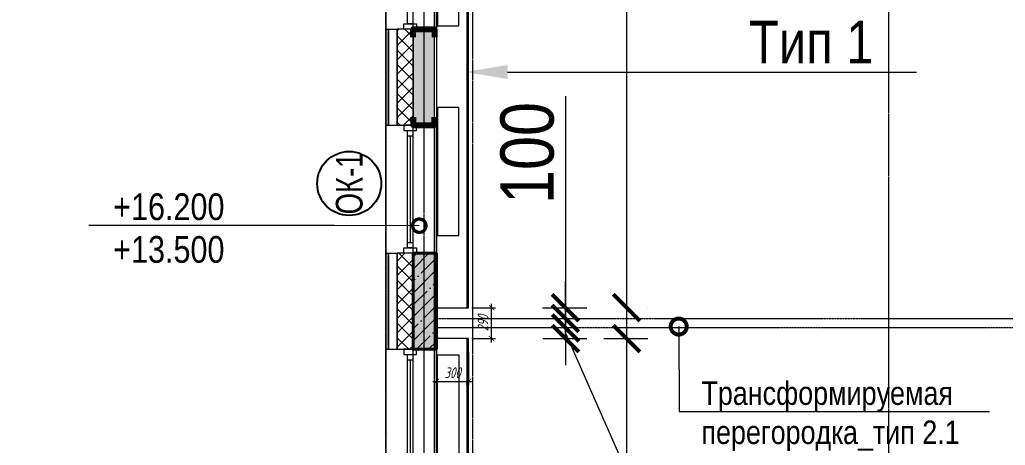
# Model space of a CAD drawing. Header units: millimetres. Extents: x -231292 to 573618, y -153144 to 564035.
# Drawn here: x 92242 to 101479, y 397702 to 401692 of the extents above; entities that cross this region are included whole.
import ezdxf
from ezdxf import colors
from ezdxf.entities.mleader import LeaderData, LeaderLine
from ezdxf.enums import TextEntityAlignment as Align
from ezdxf.math import Vec2, Vec3

# ---------------------------------------------------------------- set-up
doc = ezdxf.new("R2010")
doc.units = ezdxf.units.MM
for name, pattern in [('ADSK_Невидимые', [5, 3, -2]), ('CENTER2', [28.575, 19.05, -3.175, 3.175, -3.175]), ('DASHED', [19.05, 12.7, -6.35]), ('HIDDEN2', [4.7625, 3.175, -1.5875])]:
    doc.linetypes.add(name, pattern=pattern)
doc.layers.get('0').update_dxf_attribs({"color": 250})
doc.layers.get('Defpoints').update_dxf_attribs({"color": 250})
for name, color, linetype, lineweight in [('A-Wall_Материал_Газоблок_Контур', 250, 'Continuous', 0), ('АР_Колонны', 250, 'Continuous', 35), ('АР_Окна', 250, 'Continuous', 5), ('АР_Окна марка', 250, 'Continuous', 9), ('АР_Отопительные приборы', 250, 'HIDDEN2', 0), ('АР_Размеры обшивки', 250, 'Continuous', 5), ('АР_Стены ЖБ', 250, 'Continuous', 35), ('АР_Стены ПЕНОблок', 250, 'Continuous', 20), ('АР_Тонкая', 250, 'Continuous', 5), ('АР_Утеплитель', 250, 'Continuous', 0), ('АР_Штриховка', 250, 'Continuous', 0), ('Зашивка радиаторов тип 1 (фанера и МДФ)', 250, 'Continuous', 0), ('КМ_Фахверки', 250, 'Continuous', 80), ('Марка окна', 250, 'Continuous', 0), ('Размеры зашивки ГКЛ', 250, 'Continuous', 0), ('РД_Оси_100', 250, 'Continuous', 0), ('ТХ_Оборудование', 250, 'Continuous', 9)]:
    doc.layers.add(name, color=color, linetype=linetype, lineweight=lineweight)
doc.layers.add('АР_Делит', color=250, linetype='Continuous', lineweight=0, plot=False)
doc.styles.add('Arial_09', font='ARIALN.TTF', dxfattribs={"width": 0.9})
doc.styles.add('Isocpeur3', font='isocpeur.ttf')
doc.styles.add('style1', font='ARIALN.TTF')
doc.styles.add('T_dim', font='romans.shx', dxfattribs={"width": 0.7, "oblique": 15})
doc.dimstyles.new('1-50', dxfattribs={"dimscale": 50, "dimtxt": 2, "dimasz": 1, "dimexe": 0.7, "dimexo": 0.6, "dimtad": 1, "dimdec": 0, "dimlfac": -1, "dimtxsty": 'T_dim', "dimblk1": 'ARCHTICK', "dimblk2": 'ARCHTICK', "dimsah": 1, "dimcen": 0, "dimdle": 0.7, "dimclrd": 256, "dimclre": 256, "dimadec": 0, "dimazin": 0, "dimtfac": 1, "dimtdec": 0, "dimtmove": 1, "dimatfit": 3, "dimfxl": 25, "dimlwd": -1, "dimlwe": -1, "dimarcsym": 2})
doc.dimstyles.new('Dim200_ареал', dxfattribs={"dimscale": 100, "dimtxt": 5, "dimasz": 2.5, "dimexe": 2, "dimexo": 2, "dimgap": 1, "dimtad": 1, "dimzin": 12, "dimdsep": 46, "dimtxsty": 'style1', "dimblk": 'ARCHTICK', "dimcen": 3, "dimdle": 2, "dimclrd": 256, "dimclre": 256, "dimaunit": 1, "dimadec": 0, "dimazin": 3, "dimtfac": 1, "dimtmove": 1, "dimatfit": 3, "dimldrblk": 'OPEN30', "dimfxl": 5, "dimfxlon": 1, "dimtolj": 1, "dimtzin": 0, "dimlwd": 9, "dimlwe": 9, "dimarcsym": 0})

# ---------------------------------------------------------------- blocks, each defined once
blk = doc.blocks.new('_DotSmall')
at = {"color": 0, "linetype": 'ByBlock', "const_width": 0.5}
blk.add_lwpolyline([(-0.0625, 0, 1), (0.0625, 0, 1)], format="xyb", close=True, dxfattribs=at)
blk = doc.blocks.new('Ф_пеноблок 200')
at = {"layer": 'КМ_Фахверки'}
blk.add_lwpolyline([(0, -75), (0, 0), (200, 0), (200, -75)], dxfattribs=at)
blk = doc.blocks.new('СОШ_2200_АР_ОСИ_М100_28.05.24')
at = {"layer": 'АР_Делит', "color": 5, "linetype": 'DASHED'}
blk.add_lwpolyline([(114955, 135155), (114955, -355), (93595.036, -355), (93595.036, 13855), (94145, 13855), (94145, 68320), (66055, 68320), (66055, 13857.73), (83455, 13857.73), (83455, -355), (45245, -355), (45245, 13145), (44695, 13145), (44695, 26755), (45245, 26755), (45245, 68320), (20455, 68320), (20455, 26755), (27955, 26755), (27955, 13145), (-355, 13145), (-355, 100855), (37145, 100855), (37145, 129155)], dxfattribs=at)
at = {"layer": 'РД_Оси_100', "linetype": 'CENTER2'}
blk.add_line((49960, -6155), (49960, 139938.679), dxfattribs=at)
for points in [[(45530, 139938.679), (45600, 139538.679), (45600, -6163.457)], [(46060, -6163.105), (46060, 139538.679), (46130, 139938.679)]]:
    blk.add_lwpolyline(points, dxfattribs=at)
blk = doc.blocks.new('_ArchTick')
at = {"color": 0, "linetype": 'ByBlock', "const_width": 0.15}
blk.add_lwpolyline([(-0.5, -0.5), (0.5, 0.5)], dxfattribs=at)
blk = doc.blocks.new('*D1088')
at = {"layer": 'Defpoints', "color": 0, "transparency": 16777216}
for p in [(96448.9, 398991.8), (96665.3, 398991.8), (96448.9, 398701.8)]:
    blk.add_point(p, dxfattribs=at)
at = {"layer": 'АР_Делит', "color": 0, "transparency": 16777216}
for p, q in [((96478.9, 398991.8), (96700.3, 398991.8)), ((96665.3, 398666.8), (96665.3, 399026.8)), ((96478.9, 398701.8), (96700.3, 398701.8))]:
    blk.add_line(p, q, dxfattribs=at)
at = {"layer": 'АР_Делит', "color": 0, "transparency": 16777216, "xscale": 50, "yscale": 50, "zscale": 50}
for p, rotation in [((96665.3, 398991.8), 90), ((96665.3, 398701.8), 270)]:
    blk.add_blockref('_ArchTick', p, dxfattribs=dict(at, rotation=rotation))
at = {"layer": 'АР_Делит', "color": 0, "transparency": 16777216, "insert": (96584.1, 398846.8), "char_height": 100, "attachment_point": 5, "rotation": 90, "style": 'T_dim'}
blk.add_mtext('290', dxfattribs=at)
blk = doc.blocks.new('*D1089')
at = {"layer": 'Defpoints', "color": 0, "transparency": 16777216}
for p in [(96148.8, 398601.8), (96448.9, 398601.8), (96448.9, 398301)]:
    blk.add_point(p, dxfattribs=at)
at = {"layer": 'АР_Делит', "color": 0, "transparency": 16777216}
for p, q in [((96148.8, 398571.8), (96148.8, 398266)), ((96448.9, 398571.8), (96448.9, 398266)), ((96113.8, 398301), (96483.9, 398301))]:
    blk.add_line(p, q, dxfattribs=at)
at = {"layer": 'АР_Делит', "color": 0, "transparency": 16777216, "xscale": 50, "yscale": 50, "zscale": 50, "rotation": 180}
blk.add_blockref('_ArchTick', (96148.8, 398301), dxfattribs=at)
at = {"layer": 'АР_Делит', "color": 0, "transparency": 16777216, "xscale": 50, "yscale": 50, "zscale": 50}
blk.add_blockref('_ArchTick', (96448.9, 398301), dxfattribs=at)
at = {"layer": 'АР_Делит', "color": 0, "transparency": 16777216, "insert": (96298.8, 398382.3), "char_height": 100, "attachment_point": 5, "style": 'T_dim'}
blk.add_mtext('300', dxfattribs=at)
blk = doc.blocks.new('Bottom_L_1600')
at = {"layer": 'АР_Отопительные приборы'}
blk.add_lwpolyline([(800, -100), (-800, -100), (-800, 100), (800, 100)], close=True, dxfattribs=at)
blk = doc.blocks.new('Bottom_R_1200')
at = {"layer": 'АР_Отопительные приборы'}
blk.add_lwpolyline([(-600, -100), (600, -100), (600, 100), (-600, 100)], close=True, dxfattribs=at)
blk = doc.blocks.new('*D1015')
at = {"layer": 'Defpoints', "color": 0, "transparency": 16777216}
for p in [(97523.3, 409402, 400000), (97523.1, 398991.7, 400000), (97929.9, 398991.7)]:
    blk.add_point(p, dxfattribs=at)
at = {"layer": 'АР_Размеры обшивки', "lineweight": 9, "transparency": 16777216}
for p, q in [((97929.9, 409602), (97929.9, 398791.7)), ((98128.8, 409402), (98129.9, 409402)), ((98128.8, 398991.7), (98129.9, 398991.7))]:
    blk.add_line(p, q, dxfattribs=at)
at = {"layer": 'АР_Размеры обшивки', "lineweight": 9, "transparency": 16777216, "xscale": 250, "yscale": 250, "zscale": 250}
for p, rotation in [((97929.9, 409402), 90), ((97929.9, 398991.7), 270)]:
    blk.add_blockref('_ArchTick', p, dxfattribs=dict(at, rotation=rotation))
at = {"layer": 'АР_Размеры обшивки', "color": 0, "transparency": 16777216, "insert": (97574.6, 404196.9), "char_height": 500, "attachment_point": 5, "rotation": 90, "style": 'style1'}
blk.add_mtext('\\A1;10410', dxfattribs=at)
blk = doc.blocks.new('_Open30')
at = {"color": 0, "linetype": 'ByBlock', "lineweight": -2}
for p, q in [((-1, 0.268), (0, 0)), ((0, 0), (-1, -0.268)), ((0, 0), (-1, 0))]:
    blk.add_line(p, q, dxfattribs=at)
blk = doc.blocks.new('*D1016')
at = {"layer": 'Defpoints', "color": 0, "transparency": 16777216}
for p in [(97515.8, 398702.2), (97523.3, 387611.8), (97928.8, 387611.8)]:
    blk.add_point(p, dxfattribs=at)
at = {"layer": 'АР_Размеры обшивки', "lineweight": 9, "transparency": 16777216}
for p, q in [((97928.8, 398902.2), (97928.8, 387411.8)), ((97715.8, 398702.2), (98128.8, 398702.2)), ((97723.3, 387611.8), (98128.8, 387611.8))]:
    blk.add_line(p, q, dxfattribs=at)
at = {"layer": 'АР_Размеры обшивки', "lineweight": 9, "transparency": 16777216, "xscale": 250, "yscale": 250, "zscale": 250}
for p, rotation in [((97928.8, 398702.2), 90), ((97928.8, 387611.8), 270)]:
    blk.add_blockref('_ArchTick', p, dxfattribs=dict(at, rotation=rotation))
at = {"layer": 'АР_Размеры обшивки', "color": 0, "transparency": 16777216, "insert": (97573.5, 393157), "char_height": 500, "attachment_point": 5, "rotation": 90, "style": 'style1'}
blk.add_mtext('\\A1;11090', dxfattribs=at)
blk = doc.blocks.new('*D1030')
at = {"layer": 'Defpoints', "color": 0, "transparency": 16777216}
for p in [(96945.8, 398801.8, 400000), (97358.8, 398801.8), (96945.8, 398702.2)]:
    blk.add_point(p, dxfattribs=at)
at = {"layer": 'АР_Размеры обшивки', "lineweight": 9, "transparency": 16777216}
for p, q in [((97358.8, 398801.8), (97358.8, 399051.8)), ((97358.8, 398702.2), (97358.8, 398801.8)), ((97358.8, 398702.2), (97358.8, 398801.8)), ((97557.7, 398801.8), (97558.8, 398801.8)), ((97145.8, 398702.2), (97558.8, 398702.2)), ((97358.8, 398752), (97922.8, 397473.7)), ((97358.8, 398702.2), (97358.8, 398452.2)), ((97922.8, 397473.7), (97922.8, 396407.7))]:
    blk.add_line(p, q, dxfattribs=at)
at = {"layer": 'АР_Размеры обшивки', "lineweight": 9, "transparency": 16777216, "xscale": 250, "yscale": 250, "zscale": 250}
for p, rotation in [((97358.8, 398801.8), 270), ((97358.8, 398702.2), 90)]:
    blk.add_blockref('_ArchTick', p, dxfattribs=dict(at, rotation=rotation))
at = {"layer": 'АР_Размеры обшивки', "color": 0, "transparency": 16777216, "insert": (97567.5, 396940.7), "char_height": 500, "attachment_point": 5, "rotation": 90, "style": 'style1'}
blk.add_mtext('\\A1;100', dxfattribs=at)
blk = doc.blocks.new('*D1031')
at = {"layer": 'Defpoints', "color": 0, "transparency": 16777216}
for p in [(96942.8, 398991.3), (96942.8, 398891.8, 400000), (97355.8, 398891.8)]:
    blk.add_point(p, dxfattribs=at)
at = {"layer": 'АР_Размеры обшивки', "lineweight": 9, "transparency": 16777216}
for p, q in [((97355.8, 400974.7), (97355.8, 398991.3)), ((97355.8, 398991.3), (97355.8, 399241.3)), ((97142.8, 398991.3), (97555.8, 398991.3)), ((97355.8, 398991.3), (97355.8, 398891.8)), ((97355.8, 398991.3), (97355.8, 398891.8)), ((97355.8, 398891.8), (97355.8, 398641.8)), ((97554.7, 398891.8), (97555.8, 398891.8))]:
    blk.add_line(p, q, dxfattribs=at)
at = {"layer": 'АР_Размеры обшивки', "lineweight": 9, "transparency": 16777216, "xscale": 250, "yscale": 250, "zscale": 250}
for p, rotation in [((97355.8, 398991.3), 270), ((97355.8, 398891.8), 90)]:
    blk.add_blockref('_ArchTick', p, dxfattribs=dict(at, rotation=rotation))
at = {"layer": 'АР_Размеры обшивки', "color": 0, "transparency": 16777216, "insert": (97000.5, 400441.7), "char_height": 500, "attachment_point": 5, "rotation": 90, "style": 'style1'}
blk.add_mtext('\\A1;100', dxfattribs=at)
blk = doc.blocks.new('МОК-Наименование')
at = {"layer": 'Defpoints'}
blk.add_circle((0, 0), 3, dxfattribs=at)
at = {"color": 0, "linetype": 'ByBlock', "lineweight": -2, "style": 'Isocpeur3', "width": 0.8, "flags": 4}
blk.add_attdef('АР-ОКНО:НАИМЕНОВАНИЕ', text='', height=2.5, dxfattribs=at).set_placement((0, 0), align=Align.MIDDLE)

msp = doc.modelspace()

# ---------------------------------------------------------------- linework, layer by layer
at = {"layer": 'A-Wall_Материал_Газоблок_Контур', "linetype": 'Continuous', "lineweight": 0}
for p, q in [((95673.768, 402801.753), (95673.768, 401601.753)), ((96128.768, 401601.753), (96128.768, 402801.753)), ((96128.768, 399501.753), (96128.768, 400701.753)), ((95673.768, 398601.753), (95673.768, 395301.753)), ((96128.768, 395301.753), (96128.768, 398601.753))]:
    msp.add_line(p, q, dxfattribs=at)
at = {"layer": 'АР_Колонны', "linetype": 'HIDDEN2', "lineweight": 25}
for p, q in [((96148.768, 399501.753), (96148.768, 398601.753)), ((96148.768, 398601.753), (95928.768, 398601.753))]:
    msp.add_line(p, q, dxfattribs=at)
at = {"layer": 'АР_Колонны', "linetype": 'Continuous', "lineweight": 35}
for p, q in [((96148.768, 398601.753), (96148.768, 399501.753)), ((95928.768, 398601.753), (96148.768, 398601.753))]:
    msp.add_line(p, q, dxfattribs=at)
at = {"layer": 'АР_Окна', "linetype": 'Continuous', "lineweight": 5}
for p, q in [((95673.768, 402801.753), (95673.768, 401601.753)), ((96128.768, 402801.753), (96128.768, 401601.753)), ((96128.768, 400701.753), (96128.768, 399501.753)), ((95876.268, 400601.753), (95926.268, 400601.753)), ((95673.768, 398601.753), (95673.768, 395301.753)), ((96128.768, 398601.753), (96128.768, 395301.753)), ((95876.268, 398501.753), (95926.268, 398501.753)), ((95901.268, 398501.753), (95901.268, 395401.753))]:
    msp.add_line(p, q, dxfattribs=at)
for points in [[(95876.268, 402751.753), (95926.268, 402751.753), (95926.268, 401651.753), (95876.268, 401651.753)], [(95961.268, 401651.753), (95961.268, 401601.753), (95841.268, 401601.753), (95841.268, 401651.753)], [(95961.268, 400651.753), (95961.268, 400701.753), (95841.268, 400701.753), (95841.268, 400651.753)], [(95961.268, 398551.753), (95961.268, 398601.753), (95841.268, 398601.753), (95841.268, 398551.753)], [(95876.268, 398551.753), (95926.268, 398551.753), (95926.268, 395351.753), (95876.268, 395351.753)]]:
    msp.add_lwpolyline(points, close=True, dxfattribs=at)
at = {"layer": 'АР_Стены ЖБ', "linetype": 'Continuous', "lineweight": 40}
for p, q in [((96148.768, 398601.753), (96148.768, 399501.753)), ((95928.768, 398601.753), (96148.768, 398601.753))]:
    msp.add_line(p, q, dxfattribs=at)
at = {"layer": 'АР_Стены ПЕНОблок', "linetype": 'Continuous', "lineweight": 20}
for p, q in [((96128.768, 401601.753), (95928.768, 401601.753)), ((95928.768, 401601.753), (95928.768, 400701.753)), ((96128.768, 400701.753), (96128.768, 401601.753)), ((95928.768, 400701.753), (96128.768, 400701.753)), ((96128.768, 398601.753), (96128.768, 399501.753)), ((95928.768, 398601.753), (96128.768, 398601.753))]:
    msp.add_line(p, q, dxfattribs=at)
at = {"layer": 'АР_Тонкая', "linetype": 'Continuous', "lineweight": 5}
for p, q in [((95673.768, 401601.753), (95778.768, 401601.753)), ((95673.768, 401601.753), (95673.768, 400701.753)), ((95698.768, 401601.753), (95698.768, 400701.753)), ((95698.768, 400701.753), (95698.768, 401601.753)), ((95778.768, 400701.753), (95778.768, 401601.753)), ((95673.768, 400701.753), (95778.768, 400701.753)), ((95673.768, 398601.753), (95778.768, 398601.753))]:
    msp.add_line(p, q, dxfattribs=at)
at = {"layer": 'АР_Утеплитель', "linetype": 'Continuous', "lineweight": 0}
for p, q in [((95928.768, 401601.753), (95778.768, 401601.753)), ((95778.768, 401601.753), (95778.768, 400701.753)), ((95928.768, 400701.753), (95928.768, 401601.753)), ((95778.768, 400701.753), (95928.768, 400701.753)), ((95778.768, 398601.753), (95928.768, 398601.753))]:
    msp.add_line(p, q, dxfattribs=at)
at = {"layer": 'Зашивка радиаторов тип 1 (фанера и МДФ)', "linetype": 'Continuous', "lineweight": 0}
for p, q in [((96148.766, 409399.037), (96148.574, 398991.753)), ((96436.074, 398991.747), (96436.266, 409399.031)), ((96436.266, 409399.031), (96436.074, 398991.747)), ((96448.574, 398991.747), (96448.766, 409399.031)), ((96148.574, 398991.753), (96448.574, 398991.747)), ((96436.268, 398701.753), (96148.768, 398701.753)), ((96148.768, 398701.753), (96148.77, 387611.753)), ((96436.27, 387611.753), (96436.268, 398701.753)), ((96448.768, 398701.753), (96436.268, 398701.753)), ((96436.268, 398701.753), (96436.27, 387611.753)), ((96448.77, 387611.753), (96448.768, 398701.753))]:
    msp.add_line(p, q, dxfattribs=at)
at = {"layer": 'ТХ_Оборудование', "linetype": 'ADSK_Невидимые'}
msp.add_lwpolyline([(96128.768, 398891.753), (103718.768, 398891.753), (103718.768, 398801.753), (96128.768, 398801.753)], close=True, dxfattribs=at)

# ---------------------------------------------------------------- block references
at = {"layer": 'АР_Отопительные приборы', "rotation": 270}
for name, p in [('Bottom_R_1200', (96258.768, 402234.468)), ('Bottom_R_1200', (96258.768, 400269.931)), ('Bottom_L_1600', (96258.768, 397749.646))]:
    msp.add_blockref(name, p, dxfattribs=at)
at = {"layer": 'КМ_Фахверки'}
msp.add_blockref('Ф_пеноблок 200', (95928.768, 401601.753), dxfattribs=at)
msp.add_blockref('Ф_пеноблок 200', (95928.768, 401601.753), dxfattribs=at)
at = {"layer": 'КМ_Фахверки', "xscale": -1, "rotation": 180}
msp.add_blockref('Ф_пеноблок 200', (95928.768, 400701.753), dxfattribs=at)
msp.add_blockref('Ф_пеноблок 200', (95928.768, 400701.753), dxfattribs=at)

# ---------------------------------------------------------------- dimensions: what is measured, and where the dimension line sits
at = {"layer": 'АР_Делит'}
dim = msp.add_linear_dim(base=(96665.338, 398991.753), p1=(96448.851, 398701.753), p2=(96448.851, 398991.753), angle=90, dimstyle='1-50', override={"dimclrd": 0, "dimclre": 0}, dxfattribs=at)
dim.commit()
dim.dimension.update_dxf_attribs({"geometry": '*D1088', "text_midpoint": (96584.088, 398846.753)})
dim = msp.add_linear_dim(base=(96448.851, 398301.019), p1=(96148.768, 398601.753), p2=(96448.851, 398601.753), dimstyle='1-50', override={"dimclrd": 0, "dimclre": 0}, dxfattribs=at)
dim.commit()
dim.dimension.update_dxf_attribs({"geometry": '*D1089', "text_midpoint": (96298.809, 398382.269)})
at = {"layer": 'АР_Размеры обшивки'}
for base, p1, p2, picture, middle in [((97929.891, 398991.747, -400000), (97523.266, 409402.031), (97523.074, 398991.747), '*D1015', (97574.604, 404196.889, -400000)), ((97928.774, 387611.752), (97515.774, 398702.214), (97523.27, 387611.752), '*D1016', (97573.488, 393156.983))]:
    dim = msp.add_linear_dim(base=base, p1=p1, p2=p2, angle=90, dimstyle='Dim200_ареал', override={"dimdec": 0}, dxfattribs=at)
    dim.commit()
    dim.dimension.update_dxf_attribs({"geometry": picture, "text_midpoint": middle})
for base, p1, p2, picture, middle in [((97355.774, 398891.752), (96942.797, 398991.283), (96942.797, 398891.752, 400000), '*D1031', (97067.768, 400441.7)), ((97358.774, 398801.752), (96945.774, 398702.214), (96945.774, 398801.752, 400000), '*D1030', (97922.774, 397373.7))]:
    dim = msp.add_linear_dim(base=base, p1=p1, p2=p2, angle=90, dimstyle='Dim200_ареал', override={"dimdec": 0}, dxfattribs=at)
    dim.commit()
    dim.dimension.update_dxf_attribs({"geometry": picture, "text_midpoint": middle, "dimtype": 160})

# ---------------------------------------------------------------- leaders
at = {"layer": 'Марка окна', "lineweight": 0, "ltscale": 20}
ml = msp.add_multileader_mtext('Standard', dxfattribs=at)
ml.set_content('+16.200\\P+13.500', color=256, style='style1')
ml.set_leader_properties(color=256, linetype='ByLayer', lineweight=-1)
ml.set_arrow_properties(name='DOTSMALL')
ml.build(insert=Vec2(0, 0))
ml.multileader.update_dxf_attribs({"text_left_attachment_type": 6, "text_right_attachment_type": 6, "dogleg_length": 200, "arrow_head_size": 250})
ctx = ml.context
ctx.base_point, ctx.char_height, ctx.arrow_head_size, ctx.landing_gap_size, ctx.plane_origin = Vec3(93117.986, 399763.103), 250, 250, 0, Vec3(93512.962, 399078.576)
ctx.left_attachment, ctx.right_attachment = 6, 6
notes = []
notes.append((ctx, [(0, (1, 1, 0), (95193.062, 399763.103), (-1, 0), 1061.605, [(0, [(95987.176, 399760.432)], 0, [])])]))
ctx.mtext.insert, ctx.mtext.line_spacing_factor, ctx.mtext.flow_direction = Vec3(93117.986, 400063.103), 0.96, 5
ctx.mtext.has_bg_fill, ctx.mtext.bg_color, ctx.mtext.bg_scale_factor, ctx.mtext.bg_transparency, ctx.mtext.use_window_bg_color = 1, -1027028792, 1.5, 0, 1
at = {"layer": 'Размеры зашивки ГКЛ'}
ml = msp.add_multileader_mtext('Standard', dxfattribs=at)
ml.set_content('\\pxsm1;Тип 1 ', color=(0, 0, 138), style='style1')
ml.set_leader_properties(color=256, linetype='ByLayer', lineweight=9)
ml.build(insert=Vec2(0, 0))
ml.multileader.update_dxf_attribs({"has_dogleg": 0, "text_left_attachment_type": 6, "text_right_attachment_type": 6, "text_bottom_attachment_type": 10, "dogleg_length": 25, "arrow_head_size": 400})
ctx = ml.context
ctx.base_point, ctx.char_height, ctx.arrow_head_size, ctx.landing_gap_size, ctx.plane_origin = Vec3(99026.625, 401201.259), 400, 400, 50, Vec3(90621.03, 408171.824)
ctx.left_attachment, ctx.right_attachment, ctx.top_attachment = 6, 6, 10
notes.append((ctx, [(0, (1, 1, 0), (99001.625, 401201.259), (1, 0), 25, [(1, [(96415.162, 401201.259)], 0, [])])]))
ctx.mtext.insert, ctx.mtext.width, ctx.mtext.defined_height, ctx.mtext.line_spacing_factor, ctx.mtext.flow_direction = Vec3(99076.625, 401681.259), 1668.44707, 600, 0.3, 5
at = {"layer": 'ТХ_Оборудование'}
ml = msp.add_multileader_mtext('Standard', dxfattribs=at)
ml.set_content('\\pxsm1;Трансформируемая перегородка_тип 2.1 см.раздел АИ ', color=256, style='style1')
ml.set_leader_properties(color=256, linetype='ByLayer', lineweight=9)
ml.set_arrow_properties(name='DOTSMALL')
ml.build(insert=Vec2(0, 0))
ml.multileader.update_dxf_attribs({"text_left_attachment_type": 6, "text_right_attachment_type": 6, "text_bottom_attachment_type": 10, "dogleg_length": 25, "arrow_head_size": 300})
ctx = ml.context
ctx.base_point, ctx.char_height, ctx.arrow_head_size, ctx.landing_gap_size, ctx.plane_origin = Vec3(98581.542, 398019.463), 220, 300, 50, Vec3(89490.204, 401482.167)
ctx.left_attachment, ctx.right_attachment, ctx.top_attachment = 6, 6, 10
notes.append((ctx, [(0, (1, 1, 0), (98423.531, 398019.463), (1, 0), 158.01, [(1, [(98418.479, 398814.685)], 0, [])])]))
ctx.mtext.insert, ctx.mtext.width, ctx.mtext.defined_height, ctx.mtext.line_spacing_factor, ctx.mtext.flow_direction = Vec3(98631.542, 398300.54), 2672.40951, 2067.07, 0.3, 5
for ctx, leaders in notes:
    for number, flags, end, landing, length, lines in leaders:
        leader = LeaderData()
        leader.index, (leader.has_last_leader_line, leader.has_dogleg_vector, leader.attachment_direction) = number, flags
        leader.last_leader_point, leader.dogleg_vector, leader.dogleg_length = Vec3(end), Vec3(landing), length
        for number, points, colour, breaks in lines:
            line = LeaderLine()
            line.index, line.vertices, line.color, line.breaks = number, Vec3.list(points), colors.encode_raw_color(colour), breaks
            leader.lines.append(line)
        ctx.leaders.append(leader)

# ---------------------------------------------------------------- next in the draw order: hatches: boundary and pattern name
at = {"layer": 'АР_Штриховка', "linetype": 'Continuous', "lineweight": 0}
h = msp.add_hatch(dxfattribs=at)
h.set_pattern_fill('_U', color=256, style=0, pattern_type=0)
h.set_pattern_definition([(360, (50428.7677, 366201.7525), (-1e-16, 1), [])])
h.paths.add_polyline_path([(95673.768, 365846.753), (95698.768, 365871.753), (95698.768, 375901.753), (95673.768, 375901.753)], flags=0)
h.paths.add_polyline_path([(95673.768, 377701.753), (95698.768, 377701.753), (95698.768, 388101.752), (95673.768, 388101.752)], flags=0)
h.paths.add_polyline_path([(95673.768, 391401.752), (95698.768, 391401.752), (95698.768, 393201.753), (95673.768, 393201.753)], flags=0)
h.paths.add_polyline_path([(95673.768, 394401.753), (95698.768, 394401.753), (95698.768, 395301.753), (95673.768, 395301.753)], flags=0)
h.paths.add_polyline_path([(95673.768, 398601.753), (95698.768, 398601.753), (95698.768, 399501.753), (95673.768, 399501.753)], flags=0)
h.paths.add_polyline_path([(95673.768, 400701.753), (95698.768, 400701.753), (95698.768, 401601.753), (95673.768, 401601.753)], flags=0)
h.paths.add_polyline_path([(95673.768, 402801.753), (95698.768, 402801.753), (95698.768, 404001.753), (95673.768, 404001.753)], flags=0)
h.paths.add_polyline_path([(95673.768, 407301.753), (95698.768, 407301.753), (95698.768, 408201.753), (95673.768, 408201.753)], flags=0)
h.paths.add_polyline_path([(95673.768, 409401.753), (95698.768, 409401.753), (95698.768, 410301.753), (95673.768, 410301.753)], flags=0)
h.paths.add_polyline_path([(95673.768, 411501.753), (95698.768, 411501.753), (95698.768, 412701.753), (95673.768, 412701.753)], flags=0)
h.paths.add_polyline_path([(95673.768, 416001.753), (95698.768, 416001.753), (95698.768, 416901.753), (95673.768, 416901.753)], flags=0)
h.paths.add_polyline_path([(95673.768, 418101.753), (95698.768, 418101.753), (95698.768, 419001.753), (95673.768, 419001.753)], flags=0)
h.paths.add_polyline_path([(95673.768, 420201.753), (95698.768, 420201.753), (95698.768, 421001.753), (95673.768, 421001.753)], flags=0)
h = msp.add_hatch(dxfattribs=at)
h.set_pattern_fill('ANSI37', color=256, scale=30, style=0)
h.set_pattern_definition([(45, (50428.77, 366201.75), (-67.35192, 67.35192), []), (135, (50428.77, 366201.75), (-67.35192, -67.35192), [])])
h.paths.add_polyline_path([(95778.768, 365951.753), (95928.768, 366101.753), (95928.768, 375901.753), (95778.768, 375901.753)], flags=0)
h.paths.add_polyline_path([(95778.768, 377701.753), (95928.768, 377701.753), (95928.768, 388101.752), (95778.768, 388101.752)], flags=0)
h.paths.add_polyline_path([(95778.768, 391401.752), (95928.768, 391401.752), (95928.768, 393201.753), (95778.768, 393201.753)], flags=0)
h.paths.add_polyline_path([(95778.768, 394401.753), (95928.768, 394401.753), (95928.768, 395301.753), (95778.768, 395301.753)], flags=0)
h.paths.add_polyline_path([(95778.768, 398601.753), (95928.768, 398601.753), (95928.768, 399501.753), (95778.768, 399501.753)], flags=0)
h.paths.add_polyline_path([(95778.768, 400701.753), (95928.768, 400701.753), (95928.768, 401601.753), (95778.768, 401601.753)], flags=0)
h.paths.add_polyline_path([(95778.768, 402801.753), (95928.768, 402801.753), (95928.768, 404001.753), (95778.768, 404001.753)], flags=0)
h.paths.add_polyline_path([(95778.768, 407301.753), (95928.768, 407301.753), (95928.768, 408201.753), (95778.768, 408201.753)], flags=0)
h.paths.add_polyline_path([(95778.768, 409401.753), (95928.768, 409401.753), (95928.768, 410301.753), (95778.768, 410301.753)], flags=0)
h.paths.add_polyline_path([(95778.768, 411501.753), (95928.768, 411501.753), (95928.768, 412701.753), (95778.768, 412701.753)], flags=0)
h.paths.add_polyline_path([(95778.768, 416001.753), (95928.768, 416001.753), (95928.768, 416901.753), (95778.768, 416901.753)], flags=0)
h.paths.add_polyline_path([(95778.768, 418101.753), (95928.768, 418101.753), (95928.768, 419001.753), (95778.768, 419001.753)], flags=0)
h.paths.add_polyline_path([(95778.768, 420201.753), (95928.768, 420201.753), (95928.768, 421001.753), (95778.768, 421001.753)], flags=0)
h = msp.add_hatch(dxfattribs=at)
h.set_pattern_fill('AR-CONC', color=256, style=0)
h.set_pattern_definition([(50, (50428.77, 366201.75), (182.18467, -15.9391), [19.05, -209.55]), (355, (50428.77, 366201.75), (-35.2434, 191.05685), [15.24, -167.6406]), (100.45144, (50443.95, 366200.42), (146.94125, 175.11775), [16.19, -178.09024]), (46.1842, (50428.77, 366252.55), (271.07904, -42.0423), [28.575, -314.325]), (96.63556, (50451.36, 366249.05), (237.4041, 247.4261), [24.285, -267.1356]), (351.18415, (50428.77, 366252.55), (237.4041, 247.4261), [22.86, -251.4597]), (21, (50454.17, 366239.85), (151.6144, -102.2652), [19.05, -209.55]), (326, (50454.17, 366239.85), (61.80203, 184.18797), [15.24, -167.64]), (71.45144, (50466.8, 366231.33), (213.4164, 81.92277), [16.19, -178.08994]), (37.5, (50428.77, 366201.75), (3.088603, 84.55504), [0, -165.608, 0, -170.18, 0, -168.275]), (7.5, (50428.77, 366201.75), (66.81966, 100.18057), [0, -97.028, 0, -161.798, 0, -64.135]), (327.5, (50372.126, 366201.75), (135.590595, -5.728744), [0, -63.5, 0, -198.12, 0, -262.89]), (317.5, (50346.73, 366201.75), (148.12918, 25.4265), [0, -82.55, 0, -131.572, 0, -186.69])])
h.paths.add_polyline_path([(95928.768, 366101.753), (96128.768, 366301.753), (96128.768, 375901.753), (95928.768, 375901.753)], flags=0)
h.paths.add_polyline_path([(95928.768, 377701.753), (96128.768, 377701.753), (96128.768, 388101.752), (95928.768, 388101.752)], flags=0)
h.paths.add_polyline_path([(95928.768, 391401.752), (96128.768, 391401.752), (96128.768, 393201.753), (95928.768, 393201.753)], flags=0)
h.paths.add_polyline_path([(95928.768, 394401.753), (96128.768, 394401.753), (96128.768, 395301.753), (95928.768, 395301.753)], flags=0)
h.paths.add_polyline_path([(95928.768, 398601.753), (96128.768, 398601.753), (96128.768, 399501.753), (95928.768, 399501.753)], flags=0)
h.paths.add_polyline_path([(95928.768, 400701.753), (96128.768, 400701.753), (96128.768, 401601.753), (95928.768, 401601.753)], flags=0)
h.paths.add_polyline_path([(95928.768, 402801.753), (96128.768, 402801.753), (96128.768, 404001.753), (95928.768, 404001.753)], flags=0)
h.paths.add_polyline_path([(95928.768, 407301.753), (96128.768, 407301.753), (96128.768, 408201.753), (95928.768, 408201.753)], flags=0)
h.paths.add_polyline_path([(95928.768, 409401.753), (96128.768, 409401.753), (96128.768, 410301.753), (95928.768, 410301.753)], flags=0)
h.paths.add_polyline_path([(95928.768, 411501.753), (96128.768, 411501.753), (96128.768, 412701.753), (95928.768, 412701.753)], flags=0)
h.paths.add_polyline_path([(95928.768, 416001.753), (96128.768, 416001.753), (96128.768, 416901.753), (95928.768, 416901.753)], flags=0)
h.paths.add_polyline_path([(95928.768, 418101.753), (96128.768, 418101.753), (96128.768, 419001.753), (95928.768, 419001.753)], flags=0)
h.paths.add_polyline_path([(95928.768, 420201.753), (96128.768, 420201.753), (96128.768, 421001.753), (95928.768, 421001.753)], flags=0)
at = {"layer": 'АР_Штриховка', "linetype": 'Continuous', "lineweight": 5}
h = msp.add_hatch(dxfattribs=at)
h.set_pattern_fill('ANSI35', color=256, scale=25, style=0)
h.set_pattern_definition([(45, (50428.77, 366201.75), (-112.2532, 112.2532), []), (45, (50541.02, 366201.75), (-112.2532, 112.2532), [198.4375, -39.6875, 0, -39.6875])])
h.paths.add_polyline_path([(95928.768, 398601.753), (96148.768, 398601.753), (96148.768, 399501.753), (95928.768, 399501.753)], flags=0)

# ---------------------------------------------------------------- next in the draw order: linework, layer by layer
at = {"layer": 'A-Wall_Материал_Газоблок_Контур', "linetype": 'Continuous', "lineweight": 0}
msp.add_line((95673.768, 400701.753), (95673.768, 399501.753), dxfattribs=at)
at = {"layer": 'АР_Колонны', "linetype": 'HIDDEN2', "lineweight": 25}
for p, q in [((95928.768, 399501.753), (96148.768, 399501.753)), ((95928.768, 398601.753), (95928.768, 399501.753))]:
    msp.add_line(p, q, dxfattribs=at)
at = {"layer": 'АР_Колонны', "linetype": 'Continuous', "lineweight": 35}
for p, q in [((96148.768, 399501.753), (95928.768, 399501.753)), ((95928.768, 399501.753), (95928.768, 398601.753))]:
    msp.add_line(p, q, dxfattribs=at)
at = {"layer": 'АР_Окна', "linetype": 'Continuous', "lineweight": 5}
for p, q in [((95673.768, 400701.753), (95673.768, 399501.753)), ((95901.268, 400601.753), (95901.268, 399601.753)), ((95876.268, 399601.753), (95926.268, 399601.753))]:
    msp.add_line(p, q, dxfattribs=at)
for points in [[(95876.268, 400651.753), (95926.268, 400651.753), (95926.268, 399551.753), (95876.268, 399551.753)], [(95961.268, 399551.753), (95961.268, 399501.753), (95841.268, 399501.753), (95841.268, 399551.753)]]:
    msp.add_lwpolyline(points, close=True, dxfattribs=at)
at = {"layer": 'АР_Стены ЖБ', "linetype": 'Continuous', "lineweight": 40}
for p, q in [((96148.768, 399501.753), (95928.768, 399501.753)), ((95928.768, 399501.753), (95928.768, 398601.753))]:
    msp.add_line(p, q, dxfattribs=at)
at = {"layer": 'АР_Стены ПЕНОблок', "linetype": 'Continuous', "lineweight": 20}
for p, q in [((96128.768, 399501.753), (95928.768, 399501.753)), ((95928.768, 399501.753), (95928.768, 398601.753))]:
    msp.add_line(p, q, dxfattribs=at)
at = {"layer": 'АР_Тонкая', "linetype": 'Continuous', "lineweight": 5}
for p, q in [((95673.768, 399501.753), (95778.768, 399501.753)), ((95673.768, 399501.753), (95673.768, 398601.753)), ((95698.768, 399501.753), (95698.768, 398601.753)), ((95698.768, 398601.753), (95698.768, 399501.753)), ((95778.768, 398601.753), (95778.768, 399501.753))]:
    msp.add_line(p, q, dxfattribs=at)
at = {"layer": 'АР_Утеплитель', "linetype": 'Continuous', "lineweight": 0}
for p, q in [((95928.768, 399501.753), (95778.768, 399501.753)), ((95778.768, 399501.753), (95778.768, 398601.753)), ((95928.768, 398601.753), (95928.768, 399501.753))]:
    msp.add_line(p, q, dxfattribs=at)
at = {"layer": 'КМ_Фахверки', "lineweight": 5}
msp.add_lwpolyline([(96278.918, 457251.752), (165128.768, 457251.753), (165128.768, 366101.753), (95928.768, 366101.753), (95928.768, 434726.753), (96278.918, 434726.753), (96278.918, 457251.752)], dxfattribs=at)

# ---------------------------------------------------------------- next in the draw order: block references
at = {"layer": 'АР_Окна марка', "linetype": 'Continuous', "lineweight": 9}
ref = msp.add_blockref('МОК-Наименование', (95330.111, 400156.104, -900), dxfattribs=dict(at, xscale=100, yscale=100, zscale=100, rotation=90))
ref.add_attrib('АР-ОКНО:НАИМЕНОВАНИЕ', 'ОК-1', dxfattribs={"layer": '0', "color": 0, "linetype": 'ByBlock', "lineweight": -2, "height": 250, "rotation": 90, "style": 'Arial_09', "width": 0.9}).set_placement((95330.111, 400156.104, -900), align=Align.MIDDLE)
at = {"layer": 'РД_Оси_100'}
msp.add_blockref('СОШ_2200_АР_ОСИ_М100_28.05.24', (50428.768, 366201.753), dxfattribs=at)

doc.saveas('drawing.dxf')
